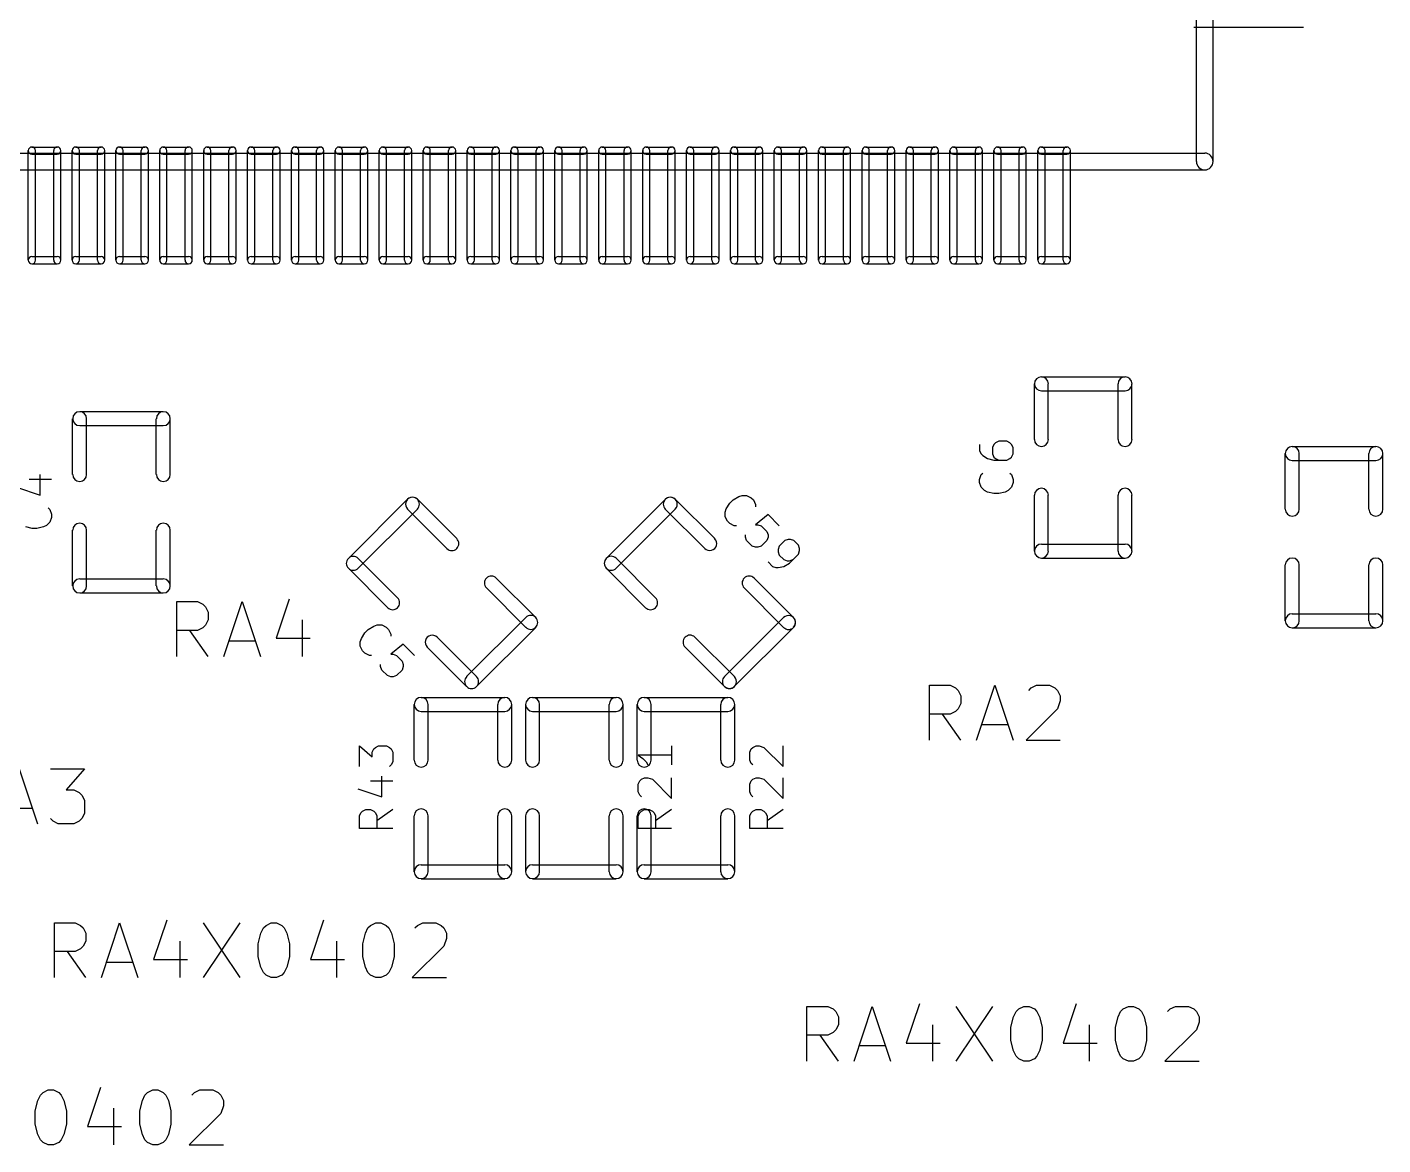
# Model space of a CAD drawing. Extents: x 51.7 to 137.6, y -122.1 to -55.4.
# Drawn here: x 112.74 to 125.1, y -109.93 to -99.75 of the extents above; entities that cross this region are included whole.
import ezdxf

# ---------------------------------------------------------------- set-up
doc = ezdxf.new("R2010")
doc.units = 0
doc.header["$MEASUREMENT"] = 0
doc.layers.add('BLACK', color=250, linetype='CONTINUOUS')

msp = doc.modelspace()

# ---------------------------------------------------------------- linework, layer by layer
at = {"layer": 'BLACK'}
for p, q in [((123.396, -100.972), (123.396, -81.028)), ((123.548, -100.972), (123.548, -81.028)), ((123.373, -99.7478), (124.371, -99.7478)), ((104.529, -100.896), (123.472, -100.896)), ((112.753, -101.871), (112.753, -100.873)), ((112.786, -100.84), (113.017, -100.84)), ((112.786, -100.906), (113.017, -100.906)), ((112.819, -101.871), (112.819, -100.873)), ((112.984, -101.871), (112.984, -100.873)), ((113.05, -101.871), (113.05, -100.873)), ((113.152, -101.871), (113.152, -100.873)), ((113.185, -100.84), (113.416, -100.84)), ((113.185, -100.906), (113.416, -100.906)), ((113.218, -101.871), (113.218, -100.873)), ((113.383, -101.871), (113.383, -100.873)), ((113.449, -101.871), (113.449, -100.873)), ((113.551, -101.871), (113.551, -100.873)), ((113.584, -100.84), (113.815, -100.84)), ((113.584, -100.906), (113.815, -100.906)), ((113.617, -101.871), (113.617, -100.873)), ((113.782, -101.871), (113.782, -100.873)), ((113.848, -101.871), (113.848, -100.873)), ((113.95, -101.871), (113.95, -100.873)), ((113.983, -100.84), (114.214, -100.84)), ((113.983, -100.906), (114.214, -100.906)), ((114.016, -101.871), (114.016, -100.873)), ((114.181, -101.871), (114.181, -100.873)), ((114.247, -101.871), (114.247, -100.873)), ((114.351, -101.871), (114.351, -100.873)), ((114.384, -100.84), (114.613, -100.84)), ((114.384, -100.906), (114.613, -100.906)), ((114.417, -101.871), (114.417, -100.873)), ((114.58, -101.871), (114.58, -100.873)), ((114.646, -101.871), (114.646, -100.873)), ((114.75, -101.871), (114.75, -100.873)), ((114.783, -100.84), (115.014, -100.84)), ((114.783, -100.906), (115.014, -100.906)), ((114.816, -101.871), (114.816, -100.873)), ((114.981, -101.871), (114.981, -100.873)), ((115.047, -101.871), (115.047, -100.873)), ((115.151, -101.871), (115.151, -100.873)), ((115.184, -100.84), (115.413, -100.84)), ((115.184, -100.906), (115.413, -100.906)), ((115.217, -101.871), (115.217, -100.873)), ((115.38, -101.871), (115.38, -100.873)), ((115.446, -101.871), (115.446, -100.873)), ((115.55, -101.871), (115.55, -100.873)), ((115.583, -100.84), (115.814, -100.84)), ((115.583, -100.906), (115.814, -100.906)), ((115.616, -101.871), (115.616, -100.873)), ((115.781, -101.871), (115.781, -100.873)), ((115.847, -101.871), (115.847, -100.873)), ((115.951, -101.871), (115.951, -100.873)), ((115.984, -100.84), (116.213, -100.84)), ((115.984, -100.906), (116.213, -100.906)), ((116.017, -101.871), (116.017, -100.873)), ((116.18, -101.871), (116.18, -100.873)), ((116.246, -101.871), (116.246, -100.873)), ((116.35, -101.871), (116.35, -100.873)), ((116.383, -100.84), (116.614, -100.84)), ((116.383, -100.906), (116.614, -100.906)), ((116.416, -101.871), (116.416, -100.873)), ((116.581, -101.871), (116.581, -100.873)), ((116.647, -101.871), (116.647, -100.873)), ((116.751, -101.871), (116.751, -100.873)), ((116.784, -100.84), (117.013, -100.84)), ((116.784, -100.906), (117.013, -100.906)), ((116.817, -101.871), (116.817, -100.873)), ((116.98, -101.871), (116.98, -100.873)), ((117.046, -101.871), (117.046, -100.873)), ((117.15, -101.871), (117.15, -100.873)), ((117.183, -100.84), (117.414, -100.84)), ((117.183, -100.906), (117.414, -100.906)), ((117.216, -101.871), (117.216, -100.873)), ((117.381, -101.871), (117.381, -100.873)), ((117.447, -101.871), (117.447, -100.873)), ((117.551, -101.871), (117.551, -100.873)), ((117.584, -100.84), (117.813, -100.84)), ((117.584, -100.906), (117.813, -100.906)), ((117.617, -101.871), (117.617, -100.873)), ((117.78, -101.871), (117.78, -100.873)), ((117.846, -101.871), (117.846, -100.873)), ((117.95, -101.871), (117.95, -100.873)), ((117.983, -100.84), (118.214, -100.84)), ((117.983, -100.906), (118.214, -100.906)), ((118.016, -101.871), (118.016, -100.873)), ((118.181, -101.871), (118.181, -100.873)), ((118.247, -101.871), (118.247, -100.873)), ((118.351, -101.871), (118.351, -100.873)), ((118.384, -100.84), (118.613, -100.84)), ((118.384, -100.906), (118.613, -100.906)), ((118.417, -101.871), (118.417, -100.873)), ((118.58, -101.871), (118.58, -100.873)), ((118.646, -101.871), (118.646, -100.873)), ((118.75, -101.871), (118.75, -100.873)), ((118.783, -100.84), (119.014, -100.84)), ((118.783, -100.906), (119.014, -100.906)), ((118.816, -101.871), (118.816, -100.873)), ((118.981, -101.871), (118.981, -100.873)), ((119.047, -101.871), (119.047, -100.873)), ((119.152, -101.871), (119.152, -100.873)), ((119.185, -100.84), (119.413, -100.84)), ((119.185, -100.906), (119.413, -100.906)), ((119.218, -101.871), (119.218, -100.873)), ((119.38, -101.871), (119.38, -100.873)), ((119.446, -101.871), (119.446, -100.873)), ((119.55, -101.871), (119.55, -100.873)), ((119.583, -100.84), (119.814, -100.84)), ((119.583, -100.906), (119.814, -100.906)), ((119.616, -101.871), (119.616, -100.873)), ((119.781, -101.871), (119.781, -100.873)), ((119.847, -101.871), (119.847, -100.873)), ((119.952, -101.871), (119.952, -100.873)), ((119.985, -100.84), (120.213, -100.84)), ((119.985, -100.906), (120.213, -100.906)), ((120.018, -101.871), (120.018, -100.873)), ((120.18, -101.871), (120.18, -100.873)), ((120.246, -101.871), (120.246, -100.873)), ((120.35, -101.871), (120.35, -100.873)), ((120.383, -100.84), (120.615, -100.84)), ((120.383, -100.906), (120.615, -100.906)), ((120.416, -101.871), (120.416, -100.873)), ((120.582, -101.871), (120.582, -100.873)), ((120.648, -101.871), (120.648, -100.873)), ((120.752, -101.871), (120.752, -100.873)), ((120.785, -100.84), (121.013, -100.84)), ((120.785, -100.906), (121.013, -100.906)), ((120.818, -101.871), (120.818, -100.873)), ((120.98, -101.871), (120.98, -100.873)), ((121.046, -101.871), (121.046, -100.873)), ((121.15, -101.871), (121.15, -100.873)), ((121.184, -100.84), (121.415, -100.84)), ((121.184, -100.906), (121.415, -100.906)), ((121.217, -101.871), (121.217, -100.873)), ((121.382, -101.871), (121.382, -100.873)), ((121.448, -101.871), (121.448, -100.873)), ((121.552, -101.871), (121.552, -100.873)), ((121.585, -100.84), (121.813, -100.84)), ((121.585, -100.906), (121.813, -100.906)), ((121.618, -101.871), (121.618, -100.873)), ((121.78, -101.871), (121.78, -100.873)), ((121.846, -101.871), (121.846, -100.873)), ((121.951, -101.871), (121.951, -100.873)), ((121.984, -100.84), (122.215, -100.84)), ((121.984, -100.906), (122.215, -100.906)), ((122.017, -101.871), (122.017, -100.873)), ((122.182, -101.871), (122.182, -100.873)), ((122.248, -101.871), (122.248, -100.873)), ((104.529, -101.048), (123.472, -101.048)), ((112.786, -101.838), (113.017, -101.838)), ((112.786, -101.904), (113.017, -101.904)), ((113.185, -101.838), (113.416, -101.838)), ((113.185, -101.904), (113.416, -101.904)), ((113.584, -101.838), (113.815, -101.838)), ((113.584, -101.904), (113.815, -101.904)), ((113.983, -101.838), (114.214, -101.838)), ((113.983, -101.904), (114.214, -101.904)), ((114.384, -101.838), (114.613, -101.838)), ((114.384, -101.904), (114.613, -101.904)), ((114.783, -101.838), (115.014, -101.838)), ((114.783, -101.904), (115.014, -101.904)), ((115.184, -101.838), (115.413, -101.838)), ((115.184, -101.904), (115.413, -101.904)), ((115.583, -101.838), (115.814, -101.838)), ((115.583, -101.904), (115.814, -101.904)), ((115.984, -101.838), (116.213, -101.838)), ((115.984, -101.904), (116.213, -101.904)), ((116.383, -101.838), (116.614, -101.838)), ((116.383, -101.904), (116.614, -101.904)), ((116.784, -101.838), (117.013, -101.838)), ((116.784, -101.904), (117.013, -101.904)), ((117.183, -101.838), (117.414, -101.838)), ((117.183, -101.904), (117.414, -101.904)), ((117.584, -101.838), (117.813, -101.838)), ((117.584, -101.904), (117.813, -101.904)), ((117.983, -101.838), (118.214, -101.838)), ((117.983, -101.904), (118.214, -101.904)), ((118.384, -101.838), (118.613, -101.838)), ((118.384, -101.904), (118.613, -101.904)), ((118.783, -101.838), (119.014, -101.838)), ((118.783, -101.904), (119.014, -101.904)), ((119.185, -101.838), (119.413, -101.838)), ((119.185, -101.904), (119.413, -101.904)), ((119.583, -101.838), (119.814, -101.838)), ((119.583, -101.904), (119.814, -101.904)), ((119.985, -101.838), (120.213, -101.838)), ((119.985, -101.904), (120.213, -101.904)), ((120.383, -101.838), (120.615, -101.838)), ((120.383, -101.904), (120.615, -101.904)), ((120.785, -101.838), (121.013, -101.838)), ((120.785, -101.904), (121.013, -101.904)), ((121.184, -101.838), (121.415, -101.838)), ((121.184, -101.904), (121.415, -101.904)), ((121.585, -101.838), (121.813, -101.838)), ((121.585, -101.904), (121.813, -101.904)), ((121.984, -101.838), (122.215, -101.838)), ((121.984, -101.904), (122.215, -101.904)), ((121.92, -103.505), (121.92, -102.997)), ((121.984, -102.934), (122.746, -102.934)), ((122.047, -103.505), (122.047, -102.997)), ((122.682, -103.505), (122.682, -102.997)), ((122.809, -103.505), (122.809, -102.997)), ((121.984, -103.061), (122.746, -103.061)), ((113.221, -103.251), (113.983, -103.251)), ((113.157, -103.823), (113.157, -103.315)), ((113.221, -103.378), (113.983, -103.378)), ((113.284, -103.823), (113.284, -103.315)), ((113.919, -103.823), (113.919, -103.315)), ((114.046, -103.823), (114.046, -103.315)), ((121.595, -103.52), (121.566, -103.534)), ((121.668, -103.52), (121.595, -103.52)), ((121.697, -103.534), (121.668, -103.52)), ((121.421, -103.549), (121.421, -103.607)), ((121.421, -103.607), (121.436, -103.636)), ((121.436, -103.636), (121.45, -103.65)), ((121.552, -103.549), (121.537, -103.578)), ((121.537, -103.578), (121.537, -103.636)), ((121.537, -103.636), (121.552, -103.665)), ((121.566, -103.534), (121.552, -103.549)), ((121.711, -103.549), (121.697, -103.534)), ((121.726, -103.578), (121.711, -103.549)), ((121.711, -103.665), (121.726, -103.636)), ((121.726, -103.636), (121.726, -103.578)), ((124.206, -104.14), (124.206, -103.632)), ((124.27, -103.569), (125.032, -103.569)), ((124.333, -104.14), (124.333, -103.632)), ((124.968, -104.14), (124.968, -103.632)), ((125.095, -104.14), (125.095, -103.632)), ((121.45, -103.65), (121.494, -103.679)), ((121.494, -103.679), (121.552, -103.694)), ((121.552, -103.665), (121.566, -103.679)), ((121.552, -103.694), (121.668, -103.694)), ((121.566, -103.679), (121.595, -103.694)), ((121.668, -103.694), (121.697, -103.679)), ((121.697, -103.679), (121.711, -103.665)), ((124.27, -103.696), (125.032, -103.696)), ((112.76, -103.866), (112.963, -103.866)), ((112.861, -104.011), (112.861, -103.823)), ((121.421, -103.868), (121.436, -103.824)), ((121.421, -103.897), (121.421, -103.868)), ((121.436, -103.824), (121.45, -103.81)), ((121.697, -103.81), (121.711, -103.824)), ((121.711, -103.824), (121.726, -103.868)), ((121.726, -103.868), (121.726, -103.897)), ((112.644, -103.939), (112.861, -104.011)), ((119.226, -104.025), (119.257, -104.014)), ((119.257, -104.014), (119.298, -104.014)), ((119.298, -104.014), (119.339, -104.035)), ((121.436, -103.94), (121.421, -103.897)), ((121.465, -103.969), (121.436, -103.94)), ((121.494, -103.984), (121.465, -103.969)), ((121.552, -103.998), (121.494, -103.984)), ((121.595, -103.998), (121.552, -103.998)), ((121.653, -103.984), (121.595, -103.998)), ((121.682, -103.969), (121.653, -103.984)), ((121.711, -103.94), (121.682, -103.969)), ((121.726, -103.897), (121.711, -103.94)), ((121.92, -104.521), (121.92, -104.013)), ((122.047, -104.521), (122.047, -104.013)), ((122.682, -104.521), (122.682, -104.013)), ((122.809, -104.521), (122.809, -104.013)), ((112.934, -104.127), (112.948, -104.142)), ((116.208, -104.049), (115.669, -104.588)), ((116.298, -104.139), (115.759, -104.677)), ((116.567, -104.498), (116.208, -104.139)), ((116.657, -104.408), (116.298, -104.049)), ((118.019, -104.588), (118.558, -104.049)), ((118.109, -104.677), (118.647, -104.139)), ((118.557, -104.139), (118.917, -104.498)), ((118.647, -104.049), (119.007, -104.408)), ((119.103, -104.168), (119.113, -104.137)), ((119.113, -104.137), (119.144, -104.086)), ((119.144, -104.086), (119.175, -104.055)), ((119.175, -104.055), (119.226, -104.025)), ((119.339, -104.035), (119.36, -104.055)), ((119.36, -104.055), (119.38, -104.096)), ((119.38, -104.096), (119.38, -104.117)), ((112.948, -104.258), (112.919, -104.287)), ((112.948, -104.142), (112.963, -104.185)), ((112.963, -104.214), (112.948, -104.258)), ((112.963, -104.185), (112.963, -104.214)), ((119.103, -104.209), (119.103, -104.168)), ((119.123, -104.25), (119.103, -104.209)), ((119.144, -104.271), (119.123, -104.25)), ((119.493, -104.189), (119.38, -104.281)), ((119.596, -104.291), (119.493, -104.189)), ((112.789, -104.316), (112.731, -104.301)), ((112.832, -104.316), (112.789, -104.316)), ((112.89, -104.301), (112.832, -104.316)), ((112.919, -104.287), (112.89, -104.301)), ((113.157, -104.839), (113.157, -104.331)), ((113.284, -104.839), (113.284, -104.331)), ((113.919, -104.839), (113.919, -104.331)), ((114.046, -104.839), (114.046, -104.331)), ((119.185, -104.291), (119.144, -104.271)), ((119.206, -104.291), (119.185, -104.291)), ((119.288, -104.394), (119.288, -104.373)), ((119.38, -104.281), (119.401, -104.281)), ((119.401, -104.281), (119.431, -104.291)), ((119.431, -104.291), (119.483, -104.343)), ((119.483, -104.343), (119.493, -104.373)), ((119.493, -104.373), (119.493, -104.394)), ((119.298, -104.425), (119.288, -104.394)), ((119.349, -104.476), (119.298, -104.425)), ((119.38, -104.486), (119.349, -104.476)), ((119.401, -104.486), (119.38, -104.486)), ((119.431, -104.476), (119.401, -104.486)), ((119.483, -104.425), (119.431, -104.476)), ((119.493, -104.394), (119.483, -104.425)), ((119.596, -104.476), (119.585, -104.507)), ((119.585, -104.507), (119.585, -104.527)), ((119.647, -104.425), (119.596, -104.476)), ((119.678, -104.415), (119.647, -104.425)), ((119.698, -104.415), (119.678, -104.415)), ((119.729, -104.425), (119.698, -104.415)), ((119.77, -104.466), (119.729, -104.425)), ((119.78, -104.497), (119.77, -104.466)), ((119.78, -104.517), (119.78, -104.497)), ((121.984, -104.458), (122.746, -104.458)), ((115.759, -104.588), (116.118, -104.947)), ((118.468, -104.947), (118.109, -104.587)), ((119.493, -104.62), (119.534, -104.661)), ((119.585, -104.527), (119.596, -104.558)), ((119.596, -104.558), (119.637, -104.599)), ((119.637, -104.599), (119.667, -104.61)), ((119.637, -104.661), (119.688, -104.63)), ((119.667, -104.61), (119.688, -104.61)), ((119.688, -104.63), (119.77, -104.548)), ((119.688, -104.61), (119.719, -104.599)), ((119.77, -104.548), (119.78, -104.517)), ((121.984, -104.585), (122.746, -104.585)), ((115.669, -104.677), (116.029, -105.037)), ((118.378, -105.037), (118.019, -104.677)), ((119.534, -104.661), (119.565, -104.671)), ((119.565, -104.671), (119.585, -104.671)), ((119.585, -104.671), (119.637, -104.661)), ((124.206, -105.156), (124.206, -104.648)), ((124.333, -105.156), (124.333, -104.648)), ((124.968, -105.156), (124.968, -104.648)), ((125.095, -105.156), (125.095, -104.648)), ((113.221, -104.775), (113.983, -104.775)), ((116.927, -104.857), (117.286, -105.216)), ((117.016, -104.767), (117.376, -105.127)), ((119.635, -105.217), (119.276, -104.857)), ((119.725, -105.127), (119.366, -104.767)), ((113.221, -104.902), (113.983, -104.902)), ((114.106, -105.482), (114.106, -104.982)), ((114.106, -104.982), (114.296, -104.982)), ((114.296, -104.982), (114.344, -105.006)), ((114.534, -105.482), (114.701, -104.982)), ((114.701, -104.982), (114.868, -105.482)), ((115.129, -104.959), (115.01, -105.316)), ((114.344, -105.006), (114.368, -105.03)), ((114.368, -105.03), (114.391, -105.078)), ((114.391, -105.078), (114.391, -105.149)), ((117.286, -105.127), (116.747, -105.665)), ((119.097, -105.665), (119.635, -105.127)), ((124.27, -105.093), (125.032, -105.093)), ((114.296, -105.244), (114.106, -105.244)), ((114.391, -105.482), (114.225, -105.244)), ((114.344, -105.22), (114.296, -105.244)), ((114.368, -105.197), (114.344, -105.22)), ((114.391, -105.149), (114.368, -105.197)), ((115.249, -105.149), (115.249, -105.482)), ((115.819, -105.266), (115.85, -105.236)), ((115.85, -105.236), (115.902, -105.205)), ((115.902, -105.205), (115.932, -105.194)), ((115.932, -105.194), (115.973, -105.194)), ((115.973, -105.194), (116.014, -105.215)), ((116.014, -105.215), (116.035, -105.236)), ((116.035, -105.236), (116.056, -105.277)), ((117.376, -105.216), (116.837, -105.755)), ((119.186, -105.755), (119.725, -105.216)), ((124.27, -105.22), (125.032, -105.22)), ((114.582, -105.34), (114.82, -105.34)), ((115.01, -105.316), (115.32, -105.316)), ((115.778, -105.348), (115.789, -105.318)), ((115.778, -105.389), (115.778, -105.348)), ((115.789, -105.318), (115.819, -105.266)), ((116.056, -105.277), (116.056, -105.297)), ((116.168, -105.369), (116.056, -105.461)), ((116.271, -105.472), (116.168, -105.369)), ((116.837, -105.665), (116.478, -105.306)), ((118.827, -105.306), (119.187, -105.665)), ((115.799, -105.431), (115.778, -105.389)), ((115.819, -105.451), (115.799, -105.431)), ((115.861, -105.472), (115.819, -105.451)), ((115.881, -105.472), (115.861, -105.472)), ((116.056, -105.461), (116.076, -105.461)), ((116.076, -105.461), (116.107, -105.472)), ((116.107, -105.472), (116.158, -105.523)), ((116.747, -105.755), (116.388, -105.396)), ((118.737, -105.396), (119.097, -105.755)), ((115.963, -105.574), (115.963, -105.554)), ((115.973, -105.605), (115.963, -105.574)), ((116.025, -105.656), (115.973, -105.605)), ((116.158, -105.605), (116.107, -105.656)), ((116.158, -105.523), (116.168, -105.554)), ((116.168, -105.574), (116.158, -105.605)), ((116.168, -105.554), (116.168, -105.574)), ((116.056, -105.667), (116.025, -105.656)), ((116.076, -105.667), (116.056, -105.667)), ((116.107, -105.656), (116.076, -105.667)), ((120.964, -106.244), (120.964, -105.744)), ((120.964, -105.744), (121.154, -105.744)), ((121.154, -105.744), (121.202, -105.768)), ((121.392, -106.244), (121.559, -105.744)), ((121.559, -105.744), (121.726, -106.244)), ((121.892, -105.768), (121.94, -105.744)), ((121.94, -105.744), (122.059, -105.744)), ((122.059, -105.744), (122.107, -105.768)), ((116.332, -105.855), (117.094, -105.855)), ((117.348, -105.855), (118.11, -105.855)), ((118.364, -105.855), (119.126, -105.855)), ((121.202, -105.768), (121.226, -105.792)), ((121.226, -105.792), (121.249, -105.84)), ((121.249, -105.84), (121.249, -105.911)), ((121.868, -105.792), (121.892, -105.768)), ((122.107, -105.768), (122.13, -105.792)), ((122.13, -105.792), (122.154, -105.84)), ((122.154, -105.84), (122.154, -105.887)), ((116.269, -106.426), (116.269, -105.918)), ((116.332, -105.982), (117.094, -105.982)), ((116.396, -106.426), (116.396, -105.918)), ((117.031, -106.426), (117.031, -105.918)), ((117.158, -106.426), (117.158, -105.918)), ((117.285, -106.426), (117.285, -105.918)), ((117.348, -105.982), (118.11, -105.982)), ((117.412, -106.426), (117.412, -105.918)), ((118.047, -106.426), (118.047, -105.918)), ((118.174, -106.426), (118.174, -105.918)), ((118.301, -106.426), (118.301, -105.918)), ((118.364, -105.982), (119.126, -105.982)), ((118.428, -106.426), (118.428, -105.918)), ((119.063, -106.426), (119.063, -105.918)), ((119.19, -106.426), (119.19, -105.918)), ((121.202, -105.982), (121.154, -106.006)), ((121.226, -105.959), (121.202, -105.982)), ((121.249, -105.911), (121.226, -105.959)), ((122.13, -105.959), (121.845, -106.244)), ((122.154, -105.887), (122.13, -105.959)), ((121.154, -106.006), (120.964, -106.006)), ((121.249, -106.244), (121.083, -106.006)), ((121.44, -106.102), (121.678, -106.102)), ((115.77, -106.484), (115.77, -106.295)), ((115.77, -106.295), (115.886, -106.397)), ((115.886, -106.353), (115.9, -106.324)), ((115.886, -106.397), (115.886, -106.353)), ((115.9, -106.324), (115.915, -106.31)), ((115.915, -106.31), (115.944, -106.295)), ((115.944, -106.295), (116.016, -106.295)), ((116.016, -106.295), (116.045, -106.31)), ((116.045, -106.31), (116.06, -106.324)), ((116.06, -106.324), (116.074, -106.353)), ((116.074, -106.353), (116.074, -106.441)), ((118.614, -106.295), (118.614, -106.47)), ((119.326, -106.353), (119.34, -106.324)), ((119.326, -106.426), (119.326, -106.353)), ((119.34, -106.324), (119.355, -106.31)), ((119.355, -106.31), (119.384, -106.295)), ((119.384, -106.295), (119.413, -106.295)), ((119.413, -106.295), (119.456, -106.31)), ((119.456, -106.31), (119.63, -106.484)), ((119.63, -106.484), (119.63, -106.295)), ((121.845, -106.244), (122.154, -106.244)), ((116.06, -106.47), (116.045, -106.484)), ((116.074, -106.441), (116.06, -106.47)), ((118.614, -106.382), (118.31, -106.382)), ((118.31, -106.382), (118.353, -106.411)), ((118.353, -106.411), (118.382, -106.441)), ((118.382, -106.441), (118.397, -106.47)), ((119.34, -106.455), (119.326, -106.426)), ((119.355, -106.47), (119.34, -106.455)), ((112.669, -106.506), (112.836, -107.006)), ((112.955, -106.506), (113.264, -106.506)), ((113.264, -106.506), (113.097, -106.697)), ((115.973, -106.76), (115.973, -106.571)), ((118.324, -106.615), (118.339, -106.6)), ((118.339, -106.6), (118.368, -106.586)), ((118.368, -106.586), (118.397, -106.586)), ((118.397, -106.586), (118.44, -106.6)), ((118.44, -106.6), (118.614, -106.774)), ((118.614, -106.774), (118.614, -106.586)), ((119.34, -106.615), (119.355, -106.6)), ((119.355, -106.6), (119.384, -106.586)), ((119.384, -106.586), (119.413, -106.586)), ((119.413, -106.586), (119.456, -106.6)), ((119.456, -106.6), (119.63, -106.774)), ((119.63, -106.774), (119.63, -106.586)), ((113.097, -106.697), (113.169, -106.697)), ((113.169, -106.697), (113.217, -106.721)), ((113.217, -106.721), (113.24, -106.744)), ((115.755, -106.687), (115.973, -106.76)), ((115.871, -106.615), (116.074, -106.615)), ((118.31, -106.644), (118.324, -106.615)), ((118.31, -106.716), (118.31, -106.644)), ((118.324, -106.745), (118.31, -106.716)), ((119.326, -106.644), (119.34, -106.615)), ((119.326, -106.716), (119.326, -106.644)), ((119.34, -106.745), (119.326, -106.716)), ((113.24, -106.744), (113.264, -106.792)), ((113.264, -106.792), (113.264, -106.911)), ((118.339, -106.76), (118.324, -106.745)), ((119.355, -106.76), (119.34, -106.745)), ((112.55, -106.864), (112.788, -106.864)), ((112.978, -106.983), (112.955, -106.959)), ((113.24, -106.959), (113.217, -106.983)), ((113.264, -106.911), (113.24, -106.959)), ((115.77, -106.934), (115.784, -106.905)), ((115.77, -107.05), (115.77, -106.934)), ((115.784, -106.905), (115.799, -106.89)), ((115.799, -106.89), (115.828, -106.876)), ((115.828, -106.876), (115.871, -106.876)), ((115.871, -106.876), (115.9, -106.89)), ((115.9, -106.89), (115.915, -106.905)), ((115.915, -106.905), (115.929, -106.934)), ((116.074, -106.876), (115.929, -106.978)), ((115.929, -106.934), (115.929, -107.05)), ((116.269, -107.442), (116.269, -106.934)), ((116.396, -107.442), (116.396, -106.934)), ((117.031, -107.442), (117.031, -106.934)), ((117.158, -107.442), (117.158, -106.934)), ((117.285, -107.442), (117.285, -106.934)), ((117.412, -107.442), (117.412, -106.934)), ((118.047, -107.442), (118.047, -106.934)), ((118.174, -107.442), (118.174, -106.934)), ((118.301, -107.442), (118.301, -106.934)), ((118.31, -106.934), (118.324, -106.905)), ((118.31, -107.05), (118.31, -106.934)), ((118.324, -106.905), (118.339, -106.89)), ((118.339, -106.89), (118.368, -106.876)), ((118.368, -106.876), (118.411, -106.876)), ((118.411, -106.876), (118.44, -106.89)), ((118.428, -107.442), (118.428, -106.934)), ((118.44, -106.89), (118.455, -106.905)), ((118.455, -106.905), (118.469, -106.934)), ((118.614, -106.876), (118.469, -106.978)), ((118.469, -106.934), (118.469, -107.05)), ((119.063, -107.442), (119.063, -106.934)), ((119.19, -107.442), (119.19, -106.934)), ((119.326, -106.934), (119.34, -106.905)), ((119.326, -107.05), (119.326, -106.934)), ((119.34, -106.905), (119.355, -106.89)), ((119.355, -106.89), (119.384, -106.876)), ((119.384, -106.876), (119.427, -106.876)), ((119.427, -106.876), (119.456, -106.89)), ((119.456, -106.89), (119.471, -106.905)), ((119.471, -106.905), (119.485, -106.934)), ((119.63, -106.876), (119.485, -106.978)), ((119.485, -106.934), (119.485, -107.05)), ((113.026, -107.006), (112.978, -106.983)), ((113.169, -107.006), (113.026, -107.006)), ((113.217, -106.983), (113.169, -107.006)), ((116.074, -107.05), (115.77, -107.05)), ((118.614, -107.05), (118.31, -107.05)), ((119.63, -107.05), (119.326, -107.05)), ((116.332, -107.379), (117.094, -107.379)), ((117.348, -107.379), (118.11, -107.379)), ((118.364, -107.379), (119.126, -107.379)), ((116.332, -107.506), (117.094, -107.506)), ((117.348, -107.506), (118.11, -107.506)), ((118.364, -107.506), (119.126, -107.506)), ((112.99, -108.407), (112.99, -107.907)), ((112.99, -107.907), (113.181, -107.907)), ((113.181, -107.907), (113.228, -107.931)), ((113.228, -107.931), (113.252, -107.955)), ((113.252, -107.955), (113.276, -108.003)), ((113.419, -108.407), (113.585, -107.907)), ((113.585, -107.907), (113.752, -108.407)), ((114.014, -107.884), (113.895, -108.241)), ((114.347, -107.907), (114.681, -108.407)), ((114.681, -107.907), (114.347, -108.407)), ((114.871, -108.003), (114.895, -107.955)), ((114.895, -107.955), (114.919, -107.931)), ((114.919, -107.931), (114.966, -107.907)), ((114.966, -107.907), (115.014, -107.907)), ((115.014, -107.907), (115.062, -107.931)), ((115.062, -107.931), (115.085, -107.955)), ((115.085, -107.955), (115.109, -108.003)), ((115.443, -107.884), (115.324, -108.241)), ((115.824, -108.003), (115.847, -107.955)), ((115.847, -107.955), (115.871, -107.931)), ((115.871, -107.931), (115.919, -107.907)), ((115.919, -107.907), (115.966, -107.907)), ((115.966, -107.907), (116.014, -107.931)), ((116.014, -107.931), (116.038, -107.955)), ((116.038, -107.955), (116.062, -108.003)), ((116.276, -107.955), (116.3, -107.931)), ((116.3, -107.931), (116.347, -107.907)), ((116.347, -107.907), (116.466, -107.907)), ((116.466, -107.907), (116.514, -107.931)), ((116.514, -107.931), (116.538, -107.955)), ((116.538, -107.955), (116.562, -108.003)), ((113.276, -108.074), (113.252, -108.122)), ((113.276, -108.003), (113.276, -108.074)), ((114.133, -108.074), (114.133, -108.407)), ((114.847, -108.098), (114.871, -108.003)), ((115.109, -108.003), (115.133, -108.098)), ((115.562, -108.074), (115.562, -108.407)), ((115.8, -108.098), (115.824, -108.003)), ((116.062, -108.003), (116.085, -108.098)), ((116.562, -108.05), (116.538, -108.122)), ((116.562, -108.003), (116.562, -108.05)), ((113.181, -108.169), (112.99, -108.169)), ((113.276, -108.407), (113.109, -108.169)), ((113.228, -108.145), (113.181, -108.169)), ((113.252, -108.122), (113.228, -108.145)), ((114.847, -108.217), (114.847, -108.098)), ((115.133, -108.098), (115.133, -108.217)), ((115.8, -108.217), (115.8, -108.098)), ((116.085, -108.098), (116.085, -108.217)), ((116.538, -108.122), (116.252, -108.407)), ((113.466, -108.265), (113.704, -108.265)), ((113.895, -108.241), (114.204, -108.241)), ((114.871, -108.312), (114.847, -108.217)), ((114.895, -108.36), (114.871, -108.312)), ((115.109, -108.312), (115.085, -108.36)), ((115.133, -108.217), (115.109, -108.312)), ((115.324, -108.241), (115.633, -108.241)), ((115.824, -108.312), (115.8, -108.217)), ((115.847, -108.36), (115.824, -108.312)), ((116.062, -108.312), (116.038, -108.36)), ((116.085, -108.217), (116.062, -108.312)), ((114.919, -108.384), (114.895, -108.36)), ((114.966, -108.407), (114.919, -108.384)), ((115.014, -108.407), (114.966, -108.407)), ((115.062, -108.384), (115.014, -108.407)), ((115.085, -108.36), (115.062, -108.384)), ((115.871, -108.384), (115.847, -108.36)), ((115.919, -108.407), (115.871, -108.384)), ((115.966, -108.407), (115.919, -108.407)), ((116.014, -108.384), (115.966, -108.407)), ((116.038, -108.36), (116.014, -108.384)), ((116.252, -108.407), (116.562, -108.407)), ((119.848, -109.169), (119.848, -108.669)), ((119.848, -108.669), (120.039, -108.669)), ((120.039, -108.669), (120.086, -108.693)), ((120.086, -108.693), (120.11, -108.717)), ((120.277, -109.169), (120.443, -108.669)), ((120.443, -108.669), (120.61, -109.169)), ((120.872, -108.646), (120.753, -109.003)), ((121.205, -108.669), (121.539, -109.169)), ((121.539, -108.669), (121.205, -109.169)), ((121.753, -108.717), (121.777, -108.693)), ((121.777, -108.693), (121.824, -108.669)), ((121.824, -108.669), (121.872, -108.669)), ((121.872, -108.669), (121.92, -108.693)), ((121.92, -108.693), (121.943, -108.717)), ((122.301, -108.646), (122.182, -109.003)), ((122.705, -108.717), (122.729, -108.693)), ((122.729, -108.693), (122.777, -108.669)), ((122.777, -108.669), (122.824, -108.669)), ((122.824, -108.669), (122.872, -108.693)), ((122.872, -108.693), (122.896, -108.717)), ((123.134, -108.717), (123.158, -108.693)), ((123.158, -108.693), (123.205, -108.669)), ((123.205, -108.669), (123.324, -108.669)), ((123.324, -108.669), (123.372, -108.693)), ((123.372, -108.693), (123.396, -108.717)), ((120.11, -108.717), (120.134, -108.765)), ((120.134, -108.765), (120.134, -108.836)), ((121.705, -108.86), (121.729, -108.765)), ((121.729, -108.765), (121.753, -108.717)), ((121.943, -108.717), (121.967, -108.765)), ((121.967, -108.765), (121.991, -108.86)), ((122.658, -108.86), (122.682, -108.765)), ((122.682, -108.765), (122.705, -108.717)), ((122.896, -108.717), (122.92, -108.765)), ((122.92, -108.765), (122.943, -108.86)), ((123.396, -108.717), (123.42, -108.765)), ((123.42, -108.812), (123.396, -108.884)), ((123.42, -108.765), (123.42, -108.812)), ((120.039, -108.931), (119.848, -108.931)), ((120.134, -109.169), (119.967, -108.931)), ((120.086, -108.907), (120.039, -108.931)), ((120.11, -108.884), (120.086, -108.907)), ((120.134, -108.836), (120.11, -108.884)), ((120.991, -108.836), (120.991, -109.169)), ((121.705, -108.979), (121.705, -108.86)), ((121.991, -108.86), (121.991, -108.979)), ((122.42, -108.836), (122.42, -109.169)), ((122.658, -108.979), (122.658, -108.86)), ((122.943, -108.86), (122.943, -108.979)), ((123.396, -108.884), (123.11, -109.169)), ((120.324, -109.027), (120.562, -109.027)), ((120.753, -109.003), (121.062, -109.003)), ((121.729, -109.074), (121.705, -108.979)), ((121.753, -109.122), (121.729, -109.074)), ((121.967, -109.074), (121.943, -109.122)), ((121.991, -108.979), (121.967, -109.074)), ((122.182, -109.003), (122.491, -109.003)), ((122.682, -109.074), (122.658, -108.979)), ((122.705, -109.122), (122.682, -109.074)), ((122.92, -109.074), (122.896, -109.122)), ((122.943, -108.979), (122.92, -109.074)), ((121.777, -109.146), (121.753, -109.122)), ((121.824, -109.169), (121.777, -109.146)), ((121.872, -109.169), (121.824, -109.169)), ((121.92, -109.146), (121.872, -109.169)), ((121.943, -109.122), (121.92, -109.146)), ((122.729, -109.146), (122.705, -109.122)), ((122.777, -109.169), (122.729, -109.146)), ((122.824, -109.169), (122.777, -109.169)), ((122.872, -109.146), (122.824, -109.169)), ((122.896, -109.122), (122.872, -109.146)), ((123.11, -109.169), (123.42, -109.169)), ((112.887, -109.455), (112.934, -109.431)), ((112.934, -109.431), (112.982, -109.431)), ((112.982, -109.431), (113.03, -109.455)), ((113.411, -109.408), (113.292, -109.765)), ((113.839, -109.455), (113.887, -109.431)), ((113.887, -109.431), (113.934, -109.431)), ((113.934, -109.431), (113.982, -109.455)), ((114.268, -109.455), (114.315, -109.431)), ((114.315, -109.431), (114.434, -109.431)), ((114.434, -109.431), (114.482, -109.455)), ((112.815, -109.622), (112.839, -109.527)), ((112.839, -109.527), (112.863, -109.479)), ((112.863, -109.479), (112.887, -109.455)), ((113.03, -109.455), (113.053, -109.479)), ((113.053, -109.479), (113.077, -109.527)), ((113.077, -109.527), (113.101, -109.622)), ((113.768, -109.622), (113.792, -109.527)), ((113.792, -109.527), (113.815, -109.479)), ((113.815, -109.479), (113.839, -109.455)), ((113.982, -109.455), (114.006, -109.479)), ((114.006, -109.479), (114.03, -109.527)), ((114.03, -109.527), (114.053, -109.622)), ((114.244, -109.479), (114.268, -109.455)), ((114.482, -109.455), (114.506, -109.479)), ((114.506, -109.479), (114.53, -109.527)), ((114.53, -109.574), (114.506, -109.646)), ((114.53, -109.527), (114.53, -109.574)), ((112.815, -109.741), (112.815, -109.622)), ((113.101, -109.622), (113.101, -109.741)), ((113.53, -109.598), (113.53, -109.931)), ((113.768, -109.741), (113.768, -109.622)), ((114.053, -109.622), (114.053, -109.741)), ((114.506, -109.646), (114.22, -109.931)), ((112.839, -109.836), (112.815, -109.741)), ((113.101, -109.741), (113.077, -109.836)), ((113.292, -109.765), (113.601, -109.765)), ((113.792, -109.836), (113.768, -109.741)), ((114.053, -109.741), (114.03, -109.836)), ((112.863, -109.884), (112.839, -109.836)), ((112.887, -109.908), (112.863, -109.884)), ((112.934, -109.931), (112.887, -109.908)), ((112.982, -109.931), (112.934, -109.931)), ((113.03, -109.908), (112.982, -109.931)), ((113.053, -109.884), (113.03, -109.908)), ((113.077, -109.836), (113.053, -109.884)), ((113.815, -109.884), (113.792, -109.836)), ((113.839, -109.908), (113.815, -109.884)), ((113.887, -109.931), (113.839, -109.908)), ((113.934, -109.931), (113.887, -109.931)), ((113.982, -109.908), (113.934, -109.931)), ((114.006, -109.884), (113.982, -109.908)), ((114.03, -109.836), (114.006, -109.884)), ((114.22, -109.931), (114.53, -109.931))]:
    msp.add_line(p, q, dxfattribs=at)
for centre, radius, start, end in [((112.786, -100.873), 0.033, 90, 270), ((112.786, -100.873), 0.033, 360, 540), ((113.017, -100.873), 0.033, 360, 540), ((113.017, -100.873), 0.033, 270, 450), ((113.185, -100.873), 0.033, 90, 270), ((113.185, -100.873), 0.033, 360, 540), ((113.416, -100.873), 0.033, 360, 540), ((113.416, -100.873), 0.033, 270, 450), ((113.584, -100.873), 0.033, 90, 270), ((113.584, -100.873), 0.033, 360, 540), ((113.815, -100.873), 0.033, 360, 540), ((113.815, -100.873), 0.033, 270, 450), ((113.983, -100.873), 0.033, 90, 270), ((113.983, -100.873), 0.033, 360, 540), ((114.214, -100.873), 0.033, 360, 540), ((114.214, -100.873), 0.033, 270, 450), ((114.384, -100.873), 0.033, 90, 270), ((114.384, -100.873), 0.033, 360, 540), ((114.613, -100.873), 0.033, 360, 540), ((114.613, -100.873), 0.033, 270, 450), ((114.783, -100.873), 0.033, 90, 270), ((114.783, -100.873), 0.033, 360, 540), ((115.014, -100.873), 0.033, 360, 540), ((115.014, -100.873), 0.033, 270, 450), ((115.184, -100.873), 0.033, 90, 270), ((115.184, -100.873), 0.033, 360, 540), ((115.413, -100.873), 0.033, 360, 540), ((115.413, -100.873), 0.033, 270, 450), ((115.583, -100.873), 0.033, 90, 270), ((115.583, -100.873), 0.033, 360, 540), ((115.814, -100.873), 0.033, 360, 540), ((115.814, -100.873), 0.033, 270, 450), ((115.984, -100.873), 0.033, 90, 270), ((115.984, -100.873), 0.033, 360, 540), ((116.213, -100.873), 0.033, 360, 540), ((116.213, -100.873), 0.033, 270, 450), ((116.383, -100.873), 0.033, 90, 270), ((116.383, -100.873), 0.033, 360, 540), ((116.614, -100.873), 0.033, 360, 540), ((116.614, -100.873), 0.033, 270, 450), ((116.784, -100.873), 0.033, 90, 270), ((116.784, -100.873), 0.033, 360, 540), ((117.013, -100.873), 0.033, 360, 540), ((117.013, -100.873), 0.033, 270, 450), ((117.183, -100.873), 0.033, 90, 270), ((117.183, -100.873), 0.033, 360, 540), ((117.414, -100.873), 0.033, 360, 540), ((117.414, -100.873), 0.033, 270, 450), ((117.584, -100.873), 0.033, 90, 270), ((117.584, -100.873), 0.033, 360, 540), ((117.813, -100.873), 0.033, 360, 540), ((117.813, -100.873), 0.033, 270, 450), ((117.983, -100.873), 0.033, 90, 270), ((117.983, -100.873), 0.033, 360, 540), ((118.214, -100.873), 0.033, 360, 540), ((118.214, -100.873), 0.033, 270, 450), ((118.384, -100.873), 0.033, 90, 270), ((118.384, -100.873), 0.033, 360, 540), ((118.613, -100.873), 0.033, 360, 540), ((118.613, -100.873), 0.033, 270, 450), ((118.783, -100.873), 0.033, 90, 270), ((118.783, -100.873), 0.033, 360, 540), ((119.014, -100.873), 0.033, 360, 540), ((119.014, -100.873), 0.033, 270, 450), ((119.185, -100.873), 0.033, 90, 270), ((119.185, -100.873), 0.033, 360, 540), ((119.413, -100.873), 0.033, 360, 540), ((119.413, -100.873), 0.033, 270, 450), ((119.583, -100.873), 0.033, 90, 270), ((119.583, -100.873), 0.033, 360, 540), ((119.814, -100.873), 0.033, 360, 540), ((119.814, -100.873), 0.033, 270, 450), ((119.985, -100.873), 0.033, 90, 270), ((119.985, -100.873), 0.033, 360, 540), ((120.213, -100.873), 0.033, 360, 540), ((120.213, -100.873), 0.033, 270, 450), ((120.383, -100.873), 0.033, 90, 270), ((120.383, -100.873), 0.033, 360, 540), ((120.615, -100.873), 0.033, 360, 540), ((120.615, -100.873), 0.033, 270, 450), ((120.785, -100.873), 0.033, 90, 270), ((120.785, -100.873), 0.033, 360, 540), ((121.013, -100.873), 0.033, 360, 540), ((121.013, -100.873), 0.033, 270, 450), ((121.184, -100.873), 0.033, 90, 270), ((121.184, -100.873), 0.033, 360, 540), ((121.415, -100.873), 0.033, 360, 540), ((121.415, -100.873), 0.033, 270, 450), ((121.585, -100.873), 0.033, 90, 270), ((121.585, -100.873), 0.033, 360, 540), ((121.813, -100.873), 0.033, 360, 540), ((121.813, -100.873), 0.033, 270, 450), ((121.984, -100.873), 0.033, 90, 270), ((121.984, -100.873), 0.033, 360, 540), ((122.215, -100.873), 0.033, 360, 540), ((122.215, -100.873), 0.033, 270, 450), ((123.472, -100.972), 0.0762, 270, 450), ((123.472, -100.972), 0.0762, 180, 360), ((112.786, -101.871), 0.033, 90, 270), ((112.786, -101.871), 0.033, 180, 360), ((113.017, -101.871), 0.033, 180, 360), ((113.017, -101.871), 0.033, 270, 450), ((113.185, -101.871), 0.033, 90, 270), ((113.185, -101.871), 0.033, 180, 360), ((113.416, -101.871), 0.033, 180, 360), ((113.416, -101.871), 0.033, 270, 450), ((113.584, -101.871), 0.033, 90, 270), ((113.584, -101.871), 0.033, 180, 360), ((113.815, -101.871), 0.033, 180, 360), ((113.815, -101.871), 0.033, 270, 450), ((113.983, -101.871), 0.033, 90, 270), ((113.983, -101.871), 0.033, 180, 360), ((114.214, -101.871), 0.033, 180, 360), ((114.214, -101.871), 0.033, 270, 450), ((114.384, -101.871), 0.033, 90, 270), ((114.384, -101.871), 0.033, 180, 360), ((114.613, -101.871), 0.033, 180, 360), ((114.613, -101.871), 0.033, 270, 450), ((114.783, -101.871), 0.033, 90, 270), ((114.783, -101.871), 0.033, 180, 360), ((115.014, -101.871), 0.033, 180, 360), ((115.014, -101.871), 0.033, 270, 450), ((115.184, -101.871), 0.033, 90, 270), ((115.184, -101.871), 0.033, 180, 360), ((115.413, -101.871), 0.033, 180, 360), ((115.413, -101.871), 0.033, 270, 450), ((115.583, -101.871), 0.033, 90, 270), ((115.583, -101.871), 0.033, 180, 360), ((115.814, -101.871), 0.033, 180, 360), ((115.814, -101.871), 0.033, 270, 450), ((115.984, -101.871), 0.033, 90, 270), ((115.984, -101.871), 0.033, 180, 360), ((116.213, -101.871), 0.033, 180, 360), ((116.213, -101.871), 0.033, 270, 450), ((116.383, -101.871), 0.033, 90, 270), ((116.383, -101.871), 0.033, 180, 360), ((116.614, -101.871), 0.033, 180, 360), ((116.614, -101.871), 0.033, 270, 450), ((116.784, -101.871), 0.033, 90, 270), ((116.784, -101.871), 0.033, 180, 360), ((117.013, -101.871), 0.033, 180, 360), ((117.013, -101.871), 0.033, 270, 450), ((117.183, -101.871), 0.033, 90, 270), ((117.183, -101.871), 0.033, 180, 360), ((117.414, -101.871), 0.033, 180, 360), ((117.414, -101.871), 0.033, 270, 450), ((117.584, -101.871), 0.033, 90, 270), ((117.584, -101.871), 0.033, 180, 360), ((117.813, -101.871), 0.033, 180, 360), ((117.813, -101.871), 0.033, 270, 450), ((117.983, -101.871), 0.033, 90, 270), ((117.983, -101.871), 0.033, 180, 360), ((118.214, -101.871), 0.033, 180, 360), ((118.214, -101.871), 0.033, 270, 450), ((118.384, -101.871), 0.033, 90, 270), ((118.384, -101.871), 0.033, 180, 360), ((118.613, -101.871), 0.033, 180, 360), ((118.613, -101.871), 0.033, 270, 450), ((118.783, -101.871), 0.033, 90, 270), ((118.783, -101.871), 0.033, 180, 360), ((119.014, -101.871), 0.033, 180, 360), ((119.014, -101.871), 0.033, 270, 450), ((119.185, -101.871), 0.033, 90, 270), ((119.185, -101.871), 0.033, 180, 360), ((119.413, -101.871), 0.033, 180, 360), ((119.413, -101.871), 0.033, 270, 450), ((119.583, -101.871), 0.033, 90, 270), ((119.583, -101.871), 0.033, 180, 360), ((119.814, -101.871), 0.033, 180, 360), ((119.814, -101.871), 0.033, 270, 450), ((119.985, -101.871), 0.033, 90, 270), ((119.985, -101.871), 0.033, 180, 360), ((120.213, -101.871), 0.033, 180, 360), ((120.213, -101.871), 0.033, 270, 450), ((120.383, -101.871), 0.033, 90, 270), ((120.383, -101.871), 0.033, 180, 360), ((120.615, -101.871), 0.033, 180, 360), ((120.615, -101.871), 0.033, 270, 450), ((120.785, -101.871), 0.033, 90, 270), ((120.785, -101.871), 0.033, 180, 360), ((121.013, -101.871), 0.033, 180, 360), ((121.013, -101.871), 0.033, 270, 450), ((121.184, -101.871), 0.033, 90, 270), ((121.184, -101.871), 0.033, 180, 360), ((121.415, -101.871), 0.033, 180, 360), ((121.415, -101.871), 0.033, 270, 450), ((121.585, -101.871), 0.033, 90, 270), ((121.585, -101.871), 0.033, 180, 360), ((121.813, -101.871), 0.033, 180, 360), ((121.813, -101.871), 0.033, 270, 450), ((121.984, -101.871), 0.033, 90, 270), ((121.984, -101.871), 0.033, 180, 360), ((122.215, -101.871), 0.033, 180, 360), ((122.215, -101.871), 0.033, 270, 450), ((121.984, -102.997), 0.0635, 90, 270), ((121.984, -102.997), 0.0635, 360, 540), ((122.746, -102.997), 0.0635, 360, 540), ((122.746, -102.997), 0.0635, 270, 450), ((113.221, -103.315), 0.0635, 90, 270), ((113.221, -103.315), 0.0635, 360, 540), ((113.983, -103.315), 0.0635, 360, 540), ((113.983, -103.315), 0.0635, 270, 450), ((121.984, -103.505), 0.0635, 180, 360), ((122.746, -103.505), 0.0635, 180, 360), ((124.27, -103.632), 0.0635, 360, 540), ((124.27, -103.632), 0.0635, 90, 270), ((125.032, -103.632), 0.0635, 360, 540), ((125.032, -103.632), 0.0635, 270, 450), ((113.221, -103.823), 0.0635, 180, 360), ((113.983, -103.823), 0.0635, 180, 360), ((121.984, -104.013), 0.0635, 360, 540), ((122.746, -104.013), 0.0635, 360, 540), ((116.253, -104.094), 0.0635, 405, 585), ((116.253, -104.094), 0.0635, -45, 135), ((118.602, -104.094), 0.0635, 45.1, 225.1), ((118.603, -104.094), 0.0635, 315, 495), ((124.27, -104.14), 0.0635, 180, 360), ((125.032, -104.14), 0.0635, 180, 360), ((113.221, -104.331), 0.0635, 360, 540), ((113.983, -104.331), 0.0635, 360, 540), ((116.612, -104.453), 0.0635, 225, 405), ((118.962, -104.453), 0.0635, 225.1, 405.1), ((121.984, -104.521), 0.0635, 90, 270), ((122.746, -104.521), 0.0635, 270, 450), ((115.714, -104.633), 0.0635, 45, 225), ((115.714, -104.633), 0.0635, 135, 315), ((118.064, -104.632), 0.0635, 404.9, 584.9), ((118.064, -104.633), 0.0635, 135, 315), ((121.984, -104.521), 0.0635, 180, 360), ((122.746, -104.521), 0.0635, 180, 360), ((124.27, -104.648), 0.0635, 360, 540), ((125.032, -104.648), 0.0635, 360, 540), ((116.972, -104.812), 0.0635, 45, 225), ((119.321, -104.812), 0.0635, 404.9, 584.9), ((113.221, -104.839), 0.0635, 90, 270), ((113.221, -104.839), 0.0635, 180, 360), ((113.983, -104.839), 0.0635, 180, 360), ((113.983, -104.839), 0.0635, 270, 450), ((116.073, -104.992), 0.0635, 225, 405), ((118.423, -104.992), 0.0635, 224.9, 404.9), ((117.331, -105.171), 0.0635, -45, 135), ((117.331, -105.171), 0.0635, 225, 405), ((119.68, -105.172), 0.0635, 224.9, 404.9), ((119.68, -105.171), 0.0635, 315, 495), ((124.27, -105.156), 0.0635, 90, 270), ((125.032, -105.156), 0.0635, 270, 450), ((124.27, -105.156), 0.0635, 180, 360), ((125.032, -105.156), 0.0635, 180, 360), ((116.433, -105.351), 0.0635, 405, 585), ((118.782, -105.351), 0.0635, 45.1, 225.1), ((116.792, -105.71), 0.0635, 135, 315), ((116.792, -105.71), 0.0635, 225, 405), ((119.141, -105.71), 0.0635, 135, 315), ((119.142, -105.71), 0.0635, 225.1, 405.1), ((116.332, -105.918), 0.0635, 90, 270), ((116.332, -105.918), 0.0635, 360, 540), ((117.094, -105.918), 0.0635, 360, 540), ((117.094, -105.918), 0.0635, 270, 450), ((117.348, -105.918), 0.0635, 360, 540), ((117.348, -105.918), 0.0635, 90, 270), ((118.11, -105.918), 0.0635, 360, 540), ((118.11, -105.918), 0.0635, 270, 450), ((118.364, -105.918), 0.0635, 360, 540), ((118.364, -105.918), 0.0635, 90, 270), ((119.126, -105.918), 0.0635, 360, 540), ((119.126, -105.918), 0.0635, 270, 450), ((116.332, -106.426), 0.0635, 180, 360), ((117.094, -106.426), 0.0635, 180, 360), ((117.348, -106.426), 0.0635, 180, 360), ((118.11, -106.426), 0.0635, 180, 360), ((118.364, -106.426), 0.0635, 180, 360), ((119.126, -106.426), 0.0635, 180, 360), ((116.332, -106.934), 0.0635, 360, 540), ((117.094, -106.934), 0.0635, 360, 540), ((117.348, -106.934), 0.0635, 360, 540), ((118.11, -106.934), 0.0635, 360, 540), ((118.364, -106.934), 0.0635, 360, 540), ((119.126, -106.934), 0.0635, 360, 540), ((116.332, -107.442), 0.0635, 90, 270), ((116.332, -107.442), 0.0635, 180, 360), ((117.094, -107.442), 0.0635, 180, 360), ((117.094, -107.442), 0.0635, 270, 450), ((117.348, -107.442), 0.0635, 90, 270), ((117.348, -107.442), 0.0635, 180, 360), ((118.11, -107.442), 0.0635, 180, 360), ((118.11, -107.442), 0.0635, 270, 450), ((118.364, -107.442), 0.0635, 90, 270), ((118.364, -107.442), 0.0635, 180, 360), ((119.126, -107.442), 0.0635, 180, 360), ((119.126, -107.442), 0.0635, 270, 450)]:
    msp.add_arc(centre, radius, start, end, dxfattribs=at)

doc.saveas('drawing.dxf')
